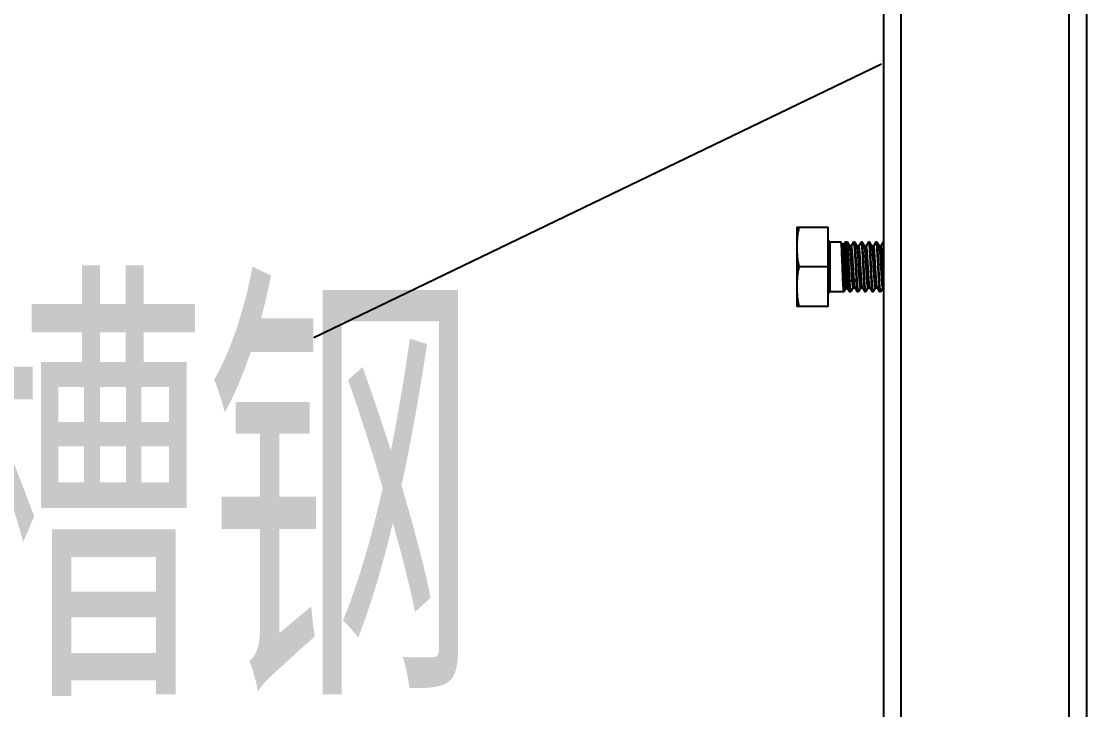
# Model space of a CAD drawing. Extents: x 1247970 to 1725648, y 860327 to 1277876.
# Drawn here: x 1321466 to 1322561, y 1201597 to 1202305 of the extents above; entities that cross this region are included whole.
import ezdxf

# ---------------------------------------------------------------- set-up
doc = ezdxf.new("R2010")
doc.units = 0
doc.header["$LTSCALE"] = 1000
doc.header["$MEASUREMENT"] = 0
doc.layers.get('0').update_dxf_attribs({"color": 254})
for name, color, linetype in [('ANNO-CTXT', 2, 'Continuous'), ('PUB_DIM', 254, 'Continuous'), ('TK', 4, 'Continuous')]:
    doc.layers.add(name, color=color, linetype=linetype)
doc.styles.add('HZ', font='tssdeng.shx', dxfattribs={"width": 0.7, "bigfont": 'hztxt.shx'})
doc.styles.get("Standard").update_dxf_attribs({"font": 'gbenor.shx', "bigfont": 'gbcbig.shx'})
doc.dimstyles.get("Standard").update_dxf_attribs({"dimtxt": 0.18, "dimasz": 0.18, "dimexe": 0.18, "dimexo": 0.0625, "dimgap": 0.09, "dimtad": 0, "dimtih": 1, "dimtoh": 1, "dimdec": 4, "dimzin": 0, "dimdsep": 46, "dimtxsty": 'Standard', "dimcen": 0.09, "dimadec": 0, "dimazin": 0, "dimtfac": 1, "dimtdec": 4, "dimtofl": 0, "dimtmove": 0, "dimatfit": 3, "dimfxl": 0, "dimtolj": 1, "dimtzin": 0, "dimarcsym": 0})

# ---------------------------------------------------------------- blocks, each defined once
blk = doc.blocks.new('A$C7BF01818')
at = {"linetype": 'Continuous'}
for p, q in [((1688.9, 7660.4), (1688.9, 9454.6)), ((1706.7, 7660.4), (1706.7, 9454.6)), ((1879.7, 7660.4), (1879.7, 9454.6)), ((1897.6, 7660.4), (1897.6, 9454.6)), ((1599.3, 8603.4), (1631.8, 8603.4)), ((1599.3, 8603.4), (1599.3, 8521.9)), ((1631.8, 8521.9), (1631.8, 8603.4)), ((1644.9, 8588.1), (1633.9, 8588.1)), ((1633.9, 8537.2), (1633.9, 8588.1)), ((1644.9, 8588.1), (1644.9, 8588.1)), ((1646.1, 8586.1), (1644.9, 8588.1)), ((1647.9, 8586.2), (1646, 8586.2)), ((1648.9, 8588), (1647.8, 8586.2)), ((1647.8, 8586.2), (1647.8, 8586.2)), ((1648.9, 8588), (1649, 8588.1)), ((1651.3, 8588.1), (1649, 8588.1)), ((1651.4, 8588), (1651.3, 8588.1)), ((1653.8, 8584), (1651.4, 8588)), ((1655.5, 8584.1), (1653.7, 8584.1)), ((1657.7, 8588), (1655.5, 8584.1)), ((1657.7, 8588), (1657.8, 8588.1)), ((1658.9, 8588.1), (1657.8, 8588.1)), ((1659, 8588), (1658.9, 8588.1)), ((1661.4, 8583.9), (1659, 8588)), ((1663.2, 8584), (1661.3, 8584)), ((1661.5, 8583.7), (1661.4, 8583.9)), ((1665.5, 8588), (1663.1, 8584)), ((1665.5, 8588), (1665.6, 8588.1)), ((1666.5, 8588.1), (1665.6, 8588.1)), ((1666.6, 8588), (1666.5, 8588.1)), ((1669, 8583.9), (1666.6, 8588)), ((1670.8, 8584), (1669, 8584)), ((1673.1, 8588), (1670.8, 8584)), ((1673.1, 8588), (1673.2, 8588.1)), ((1674.2, 8588.1), (1673.2, 8588.1)), ((1674.3, 8588), (1674.2, 8588.1)), ((1676.7, 8583.9), (1674.3, 8588)), ((1678.5, 8584), (1676.6, 8584)), ((1680.7, 8588), (1678.4, 8584)), ((1680.7, 8588), (1680.8, 8588.1)), ((1681.8, 8588.1), (1680.8, 8588.1)), ((1681.9, 8588), (1681.8, 8588.1)), ((1684.3, 8583.9), (1681.9, 8588)), ((1686.1, 8584), (1684.2, 8584)), ((1688.4, 8588), (1686, 8584)), ((1688.4, 8588), (1688.5, 8588.1)), ((1631.8, 8562.7), (1601.6, 8562.7)), ((1683.8, 8561.3), (1683.7, 8562.7)), ((1656.3, 8549.8), (1654, 8547.3)), ((1658.3, 8549.8), (1656.3, 8549.8)), ((1660.6, 8547.3), (1658.3, 8549.8)), ((1647.9, 8537.2), (1633.9, 8537.2)), ((1648, 8537.3), (1647.9, 8537.2)), ((1648, 8537.3), (1649.9, 8540.5)), ((1649.8, 8540.5), (1651.7, 8540.5)), ((1651.6, 8540.6), (1651.5, 8540.8)), ((1651.6, 8540.6), (1653.5, 8537.3)), ((1653.5, 8537.3), (1653.6, 8537.2)), ((1655.1, 8537.2), (1653.6, 8537.2)), ((1655.2, 8537.3), (1655.1, 8537.2)), ((1655.2, 8537.3), (1657.5, 8541.3)), ((1657.5, 8541.3), (1659.3, 8541.3)), ((1659.2, 8541.4), (1661.6, 8537.3)), ((1662.7, 8537.2), (1661.7, 8537.2)), ((1662.8, 8537.3), (1662.7, 8537.2)), ((1662.8, 8537.3), (1665.2, 8541.3)), ((1665.1, 8541.3), (1666.9, 8541.3)), ((1666.9, 8541.4), (1669.3, 8537.3)), ((1669.3, 8537.3), (1669.4, 8537.2)), ((1670.3, 8537.2), (1669.4, 8537.2)), ((1670.4, 8537.3), (1670.3, 8537.2)), ((1670.4, 8537.3), (1672.8, 8541.3)), ((1672.7, 8541.3), (1674.6, 8541.3)), ((1674.5, 8541.4), (1676.9, 8537.3)), ((1676.9, 8537.3), (1677, 8537.2)), ((1678, 8537.2), (1677, 8537.2)), ((1678.1, 8537.3), (1678, 8537.2)), ((1678.1, 8537.3), (1680.4, 8541.3)), ((1680.4, 8541.3), (1682.2, 8541.3)), ((1682.2, 8541.4), (1684.6, 8537.3)), ((1684.6, 8537.3), (1684.7, 8537.2)), ((1685.6, 8537.2), (1684.7, 8537.2)), ((1685.7, 8537.3), (1685.6, 8537.2)), ((1685.7, 8537.3), (1688.1, 8541.3)), ((1688, 8541.3), (1688.9, 8541.3)), ((1631.8, 8521.9), (1599.3, 8521.9))]:
    blk.add_line(p, q, dxfattribs=at)
for centre, start, end in [((1633.9, 8590.2), 180, 270), ((1633.9, 8535.2), 90, 180)]:
    blk.add_arc(centre, 2.04, start, end, dxfattribs=at)
for points in [[(1601.6, 8603.4), (1600.2, 8596.7), (1599.3, 8589.9), (1599.3, 8583)], [(1599.3, 8583), (1599.3, 8576.2), (1600.2, 8569.3), (1601.6, 8562.7)], [(1601.6, 8562.7), (1600.2, 8556), (1599.3, 8549.1), (1599.3, 8542.3)], [(1599.3, 8542.3), (1599.3, 8535.5), (1600.2, 8528.6), (1601.6, 8521.9)]]:
    blk.add_open_spline(points, degree=3, dxfattribs=at)
for points, knots in [([(1646.4, 8562.7), (1646.2, 8565.8), (1646.1, 8570.3), (1645.8, 8576.2), (1645.7, 8579.9), (1645.5, 8583), (1645.3, 8585.4), (1645.1, 8587), (1645.1, 8587.8), (1644.9, 8588.1)], [0, 0, 0, 0, 0.368633, 0.536564, 0.685479, 0.810116, 0.906076, 0.970027, 1, 1, 1, 1]), ([(1649.8, 8540.5), (1649.6, 8540.5), (1649.5, 8541.3), (1649.3, 8542.3), (1649.1, 8544.5), (1648.8, 8547.1), (1648.6, 8550.5), (1648.3, 8555.7), (1647.9, 8562.6), (1647.5, 8570.7), (1647.1, 8577), (1646.8, 8581.2), (1646.6, 8583.5), (1646.4, 8585), (1646.2, 8585.9), (1646.1, 8586.1)], [0, 0, 0, 0, 0.010632, 0.038548, 0.083344, 0.143402, 0.216473, 0.299825, 0.484755, 0.671365, 0.833134, 0.89745, 0.947659, 0.982139, 1, 1, 1, 1]), ([(1651.5, 8540.8), (1651.2, 8541.7), (1651, 8544.7), (1650.5, 8550), (1650.1, 8557.3), (1649.7, 8565.3), (1649.3, 8572.1), (1649, 8577), (1648.8, 8580.1), (1648.6, 8582.5), (1648.4, 8584.5), (1648.2, 8585.5), (1648, 8586.2), (1647.9, 8586.2)], [0, 0, 0, 0, 0.065408, 0.190361, 0.357201, 0.542527, 0.720806, 0.799637, 0.867993, 0.923636, 0.9648, 0.990293, 1, 1, 1, 1]), ([(1649, 8588.1), (1649.2, 8588.1), (1649.4, 8587.2), (1649.7, 8586), (1650, 8583.5), (1650.2, 8580.4), (1650.5, 8576.6), (1650.9, 8570.6), (1651.2, 8565.9), (1651.4, 8562.7)], [0, 0, 0, 0, 0.022355, 0.080024, 0.172485, 0.296483, 0.44736, 0.619385, 1, 1, 1, 1]), ([(1653.2, 8562.7), (1653, 8565.8), (1652.8, 8571.5), (1652.4, 8578.3), (1652.1, 8582.9), (1651.9, 8585.3), (1651.7, 8586.9), (1651.6, 8587.8), (1651.4, 8588)], [0, 0, 0, 0, 0.365083, 0.679985, 0.804668, 0.901509, 0.96725, 1, 1, 1, 1]), ([(1656.3, 8549.8), (1656.1, 8553.2), (1655.8, 8558.6), (1655.4, 8565.8), (1655.1, 8571.1), (1654.7, 8575.8), (1654.5, 8579.7), (1654.1, 8582.3), (1654, 8583.6), (1653.8, 8584)], [0, 0, 0, 0, 0.30357, 0.468686, 0.627393, 0.768607, 0.882516, 0.961311, 1, 1, 1, 1]), ([(1658.3, 8549.8), (1658, 8553.4), (1657.7, 8559), (1657.2, 8566.5), (1656.9, 8572), (1656.6, 8576.8), (1656.3, 8580.1), (1656.1, 8582.2), (1655.9, 8583.2), (1655.8, 8583.8), (1655.6, 8584.1), (1655.5, 8584.1)], [0, 0, 0, 0, 0.31732, 0.489066, 0.652115, 0.79402, 0.904015, 0.944369, 0.973938, 0.992315, 1, 1, 1, 1]), ([(1657.8, 8588.1), (1657.9, 8588.1), (1658, 8587.9), (1658.2, 8587.3), (1658.4, 8585.9), (1658.6, 8583.6), (1658.9, 8580.4), (1659.1, 8576.6), (1659.4, 8570.6), (1659.7, 8565.9), (1659.8, 8562.7)], [0, 0, 0, 0, 0.006881, 0.022018, 0.079439, 0.171833, 0.295861, 0.446838, 0.619012, 1, 1, 1, 1]), ([(1660.8, 8562.7), (1660.6, 8565.7), (1660.4, 8571.5), (1660, 8578.3), (1659.7, 8582.8), (1659.5, 8585.3), (1659.3, 8586.9), (1659.1, 8587.8), (1659, 8588)], [0, 0, 0, 0, 0.364021, 0.678335, 0.803033, 0.900139, 0.966414, 1, 1, 1, 1]), ([(1665.1, 8541.3), (1665, 8541.3), (1664.8, 8542), (1664.6, 8543), (1664.4, 8544.8), (1664.2, 8547.2), (1663.9, 8550.1), (1663.6, 8554.8), (1663.3, 8561.1), (1662.8, 8568.6), (1662.5, 8575.3), (1662, 8580.2), (1661.8, 8582.9), (1661.5, 8583.7)], [0, 0, 0, 0, 0.01019, 0.036503, 0.078792, 0.135721, 0.205361, 0.285321, 0.464887, 0.649785, 0.814635, 0.936857, 1, 1, 1, 1]), ([(1666.9, 8541.4), (1666.7, 8541.7), (1666.6, 8542.5), (1666.4, 8543.9), (1666.2, 8546.1), (1665.8, 8550.1), (1665.5, 8556.1), (1665, 8563.7), (1664.7, 8570.1), (1664.4, 8574.9), (1664.1, 8577.9), (1663.9, 8580.4), (1663.7, 8582.3), (1663.5, 8583.3), (1663.3, 8584), (1663.2, 8584)], [0, 0, 0, 0, 0.018982, 0.054819, 0.106484, 0.172189, 0.335941, 0.522819, 0.7062, 0.788292, 0.859969, 0.918672, 0.962335, 0.989515, 1, 1, 1, 1]), ([(1665.6, 8588.1), (1665.6, 8588.1), (1665.7, 8587.9), (1665.9, 8587.3), (1666.1, 8585.9), (1666.3, 8583.6), (1666.5, 8580.4), (1666.8, 8576.6), (1667.1, 8570.6), (1667.3, 8565.9), (1667.5, 8562.7)], [0, 0, 0, 0, 0.006687, 0.02175, 0.079122, 0.171525, 0.295595, 0.446628, 0.618864, 1, 1, 1, 1]), ([(1668.4, 8562.7), (1668.3, 8565.7), (1668, 8571.5), (1667.6, 8578.3), (1667.3, 8582.8), (1667.1, 8585.3), (1666.9, 8586.9), (1666.8, 8587.8), (1666.6, 8588)], [0, 0, 0, 0, 0.364026, 0.67834, 0.803037, 0.900142, 0.966415, 1, 1, 1, 1]), ([(1672.7, 8541.3), (1672.6, 8541.3), (1672.4, 8542.1), (1672.2, 8543), (1672, 8545), (1671.8, 8547.4), (1671.6, 8550.4), (1671.2, 8555.2), (1670.9, 8561.7), (1670.4, 8569.3), (1670.1, 8575.2), (1669.7, 8579.2), (1669.5, 8581.4), (1669.3, 8582.9), (1669.2, 8583.7), (1669, 8583.9)], [0, 0, 0, 0, 0.010487, 0.037673, 0.081345, 0.140061, 0.211752, 0.293859, 0.477266, 0.664158, 0.827902, 0.893593, 0.945238, 0.981049, 1, 1, 1, 1]), ([(1674.5, 8541.4), (1674.4, 8541.7), (1674.2, 8542.5), (1674, 8543.9), (1673.8, 8546.1), (1673.5, 8550.1), (1673.1, 8556.1), (1672.7, 8563.7), (1672.3, 8570.1), (1672, 8574.9), (1671.8, 8577.9), (1671.5, 8580.4), (1671.3, 8582.3), (1671.1, 8583.3), (1671, 8584), (1670.8, 8584)], [0, 0, 0, 0, 0.018981, 0.054819, 0.106484, 0.172189, 0.335941, 0.522819, 0.7062, 0.788292, 0.859969, 0.918672, 0.962335, 0.989515, 1, 1, 1, 1]), ([(1673.2, 8588.1), (1673.3, 8588.1), (1673.4, 8587.9), (1673.5, 8587.3), (1673.7, 8585.9), (1673.9, 8583.6), (1674.2, 8580.4), (1674.4, 8576.6), (1674.7, 8570.6), (1675, 8565.9), (1675.1, 8562.7)], [0, 0, 0, 0, 0.006687, 0.021749, 0.07912, 0.171521, 0.29559, 0.446621, 0.618858, 1, 1, 1, 1]), ([(1676.1, 8562.7), (1675.9, 8565.7), (1675.6, 8571.5), (1675.3, 8578.3), (1675, 8582.8), (1674.8, 8585.3), (1674.5, 8586.9), (1674.4, 8587.8), (1674.3, 8588)], [0, 0, 0, 0, 0.364029, 0.678344, 0.803039, 0.900142, 0.966415, 1, 1, 1, 1]), ([(1680.4, 8541.3), (1680.2, 8541.3), (1680.1, 8542.1), (1679.9, 8543), (1679.6, 8545), (1679.4, 8547.4), (1679.2, 8550.4), (1678.9, 8555.2), (1678.5, 8561.7), (1678.1, 8569.3), (1677.7, 8575.2), (1677.4, 8579.2), (1677.2, 8581.4), (1676.9, 8582.9), (1676.8, 8583.7), (1676.7, 8583.9)], [0, 0, 0, 0, 0.010487, 0.037673, 0.081346, 0.140061, 0.211752, 0.293859, 0.477266, 0.664158, 0.827902, 0.893593, 0.945238, 0.981049, 1, 1, 1, 1]), ([(1682.2, 8541.4), (1682, 8541.7), (1681.9, 8542.5), (1681.6, 8543.9), (1681.4, 8546.1), (1681.1, 8550.1), (1680.7, 8556.1), (1680.3, 8563.7), (1679.9, 8570.1), (1679.6, 8574.9), (1679.4, 8577.9), (1679.2, 8580.4), (1679, 8582.3), (1678.8, 8583.3), (1678.6, 8584), (1678.5, 8584)], [0, 0, 0, 0, 0.018981, 0.054819, 0.106484, 0.172189, 0.335941, 0.522818, 0.7062, 0.788291, 0.859968, 0.918672, 0.962335, 0.989515, 1, 1, 1, 1]), ([(1680.8, 8588.1), (1680.9, 8588.1), (1681, 8587.9), (1681.2, 8587.3), (1681.4, 8585.9), (1681.6, 8583.6), (1681.8, 8580.4), (1682, 8576.6), (1682.4, 8570.6), (1682.6, 8565.9), (1682.7, 8562.7)], [0, 0, 0, 0, 0.006686, 0.021748, 0.079119, 0.171518, 0.295585, 0.446614, 0.618854, 1, 1, 1, 1]), ([(1683.7, 8562.7), (1683.6, 8565.7), (1683.3, 8571.5), (1682.9, 8578.3), (1682.6, 8582.8), (1682.4, 8585.3), (1682.2, 8586.9), (1682, 8587.8), (1681.9, 8588)], [0, 0, 0, 0, 0.364031, 0.678347, 0.803038, 0.900141, 0.966414, 1, 1, 1, 1]), ([(1686.2, 8561.5), (1686, 8564.2), (1685.7, 8569.2), (1685.4, 8575.2), (1685, 8579.2), (1684.8, 8581.4), (1684.6, 8582.9), (1684.4, 8583.7), (1684.3, 8583.9)], [0, 0, 0, 0, 0.357178, 0.670513, 0.796288, 0.895182, 0.963748, 1, 1, 1, 1]), ([(1688.1, 8561.5), (1687.9, 8564.3), (1687.7, 8568.5), (1687.3, 8573.7), (1687.1, 8577.1), (1686.9, 8579.9), (1686.6, 8582.1), (1686.4, 8583.1), (1686.3, 8584), (1686.1, 8584)], [0, 0, 0, 0, 0.376696, 0.548845, 0.700612, 0.825812, 0.919393, 0.977762, 1, 1, 1, 1]), ([(1647.9, 8537.2), (1647.9, 8537.2), (1647.8, 8537.4), (1647.7, 8537.8), (1647.6, 8538.4), (1647.5, 8539.6), (1647.3, 8541.8), (1647.1, 8544.9), (1646.9, 8548.7), (1646.7, 8554.7), (1646.5, 8559.4), (1646.4, 8562.7)], [0, 0, 0, 0, 0.006214, 0.021087, 0.045163, 0.078329, 0.170719, 0.29486, 0.446022, 0.618434, 1, 1, 1, 1]), ([(1651.4, 8562.7), (1651.6, 8559.6), (1651.9, 8553.9), (1652.3, 8547.1), (1652.7, 8542.6), (1652.9, 8540.1), (1653.2, 8538.5), (1653.3, 8537.6), (1653.5, 8537.3)], [0, 0, 0, 0, 0.361161, 0.673908, 0.798644, 0.896462, 0.964181, 1, 1, 1, 1]), ([(1654, 8547.3), (1653.9, 8548.4), (1653.6, 8553.5), (1653.4, 8558.7), (1653.2, 8562.7)], [0, 0, 0, 0, 0.226036, 1, 1, 1, 1]), ([(1659.8, 8562.7), (1659.9, 8561.3), (1660.2, 8556.2), (1660.4, 8551), (1660.6, 8547.3)], [0, 0, 0, 0, 0.267298, 1, 1, 1, 1]), ([(1662.7, 8537.2), (1662.6, 8537.2), (1662.5, 8537.4), (1662.4, 8538), (1662.2, 8539.5), (1662, 8541.8), (1661.7, 8544.9), (1661.5, 8548.7), (1661.2, 8554.7), (1661, 8559.4), (1660.8, 8562.7)], [0, 0, 0, 0, 0.006687, 0.021749, 0.079121, 0.171522, 0.295592, 0.446624, 0.61886, 1, 1, 1, 1]), ([(1667.5, 8562.7), (1667.6, 8559.6), (1667.9, 8553.8), (1668.3, 8547), (1668.6, 8542.5), (1668.8, 8540), (1669, 8538.4), (1669.1, 8537.5), (1669.3, 8537.3)], [0, 0, 0, 0, 0.363961, 0.67824, 0.80294, 0.900062, 0.966368, 1, 1, 1, 1]), ([(1670.3, 8537.2), (1670.3, 8537.2), (1670.2, 8537.4), (1670, 8538), (1669.8, 8539.5), (1669.6, 8541.8), (1669.4, 8544.9), (1669.1, 8548.7), (1668.8, 8554.7), (1668.6, 8559.4), (1668.4, 8562.7)], [0, 0, 0, 0, 0.006687, 0.02175, 0.079123, 0.171525, 0.295595, 0.446628, 0.618865, 1, 1, 1, 1]), ([(1675.1, 8562.7), (1675.3, 8559.6), (1675.5, 8553.8), (1675.9, 8547), (1676.2, 8542.5), (1676.4, 8540), (1676.7, 8538.4), (1676.8, 8537.5), (1676.9, 8537.3)], [0, 0, 0, 0, 0.363956, 0.678237, 0.802937, 0.90006, 0.966367, 1, 1, 1, 1]), ([(1678, 8537.2), (1677.9, 8537.2), (1677.8, 8537.4), (1677.7, 8538), (1677.4, 8539.5), (1677.2, 8541.8), (1677, 8544.9), (1676.8, 8548.7), (1676.4, 8554.7), (1676.2, 8559.4), (1676.1, 8562.7)], [0, 0, 0, 0, 0.006687, 0.02175, 0.079124, 0.171523, 0.295591, 0.446623, 0.618864, 1, 1, 1, 1]), ([(1682.7, 8562.7), (1682.9, 8559.6), (1683.2, 8553.8), (1683.5, 8547), (1683.9, 8542.5), (1684.1, 8540), (1684.3, 8538.4), (1684.4, 8537.5), (1684.6, 8537.3)], [0, 0, 0, 0, 0.363957, 0.678242, 0.802939, 0.90006, 0.966366, 1, 1, 1, 1]), ([(1685.6, 8537.2), (1685.4, 8537.2), (1685.3, 8538.1), (1685.1, 8539.2), (1684.9, 8541.5), (1684.7, 8544.4), (1684.4, 8548), (1684.1, 8553.7), (1683.9, 8558.2), (1683.8, 8561.3)], [0, 0, 0, 0, 0.021105, 0.077766, 0.169138, 0.292146, 0.442455, 0.61473, 1, 1, 1, 1]), ([(1688, 8541.3), (1687.9, 8541.3), (1687.7, 8542.1), (1687.5, 8543), (1687.3, 8544.9), (1687.1, 8547.3), (1686.8, 8550.4), (1686.5, 8555.1), (1686.3, 8558.9), (1686.2, 8561.5)], [0, 0, 0, 0, 0.021963, 0.078855, 0.170257, 0.293174, 0.443308, 0.615335, 1, 1, 1, 1]), ([(1688.9, 8548.9), (1688.8, 8549.8), (1688.5, 8554), (1688.3, 8558.2), (1688.1, 8561.5)], [0, 0, 0, 0, 0.222479, 1, 1, 1, 1]), ([(1655.1, 8537.2), (1655, 8537.2), (1654.9, 8537.5), (1654.8, 8538), (1654.6, 8538.8), (1654.4, 8540.5), (1654.2, 8543.4), (1654, 8545.8), (1654, 8547.3)], [0, 0, 0, 0, 0.02156, 0.072944, 0.155877, 0.269695, 0.584035, 1, 1, 1, 1]), ([(1657.5, 8541.3), (1657.4, 8541.3), (1657.3, 8541.6), (1657.1, 8542.3), (1656.8, 8543.9), (1656.6, 8546.5), (1656.4, 8548.6), (1656.3, 8549.8)], [0, 0, 0, 0, 0.023241, 0.075184, 0.271867, 0.585387, 1, 1, 1, 1]), ([(1659.2, 8541.4), (1659.1, 8541.7), (1659, 8542.6), (1658.7, 8544.3), (1658.5, 8546.8), (1658.3, 8548.7), (1658.3, 8549.8)], [0, 0, 0, 0, 0.108395, 0.316904, 0.618181, 1, 1, 1, 1]), ([(1660.6, 8547.3), (1660.7, 8546), (1660.9, 8543.7), (1661.1, 8540.7), (1661.4, 8538.7), (1661.5, 8537.6), (1661.6, 8537.3)], [0, 0, 0, 0, 0.387554, 0.69117, 0.897938, 1, 1, 1, 1]), ([(1661.6, 8537.3), (1661.7, 8537.3), (1661.7, 8537.2), (1661.7, 8537.2), (1661.7, 8537.2)], [0, 0, 0, 0, 0.600432, 1, 1, 1, 1])]:
    blk.add_open_spline(points, degree=3, knots=knots, dxfattribs=at)
at = {"layer": 'ANNO-CTXT', "style": 'HZ', "width": 0.7}
blk.add_text('C型槽钢', height=400, dxfattribs=at).set_placement((239.5, 8122.8))
at = {"layer": 'PUB_DIM'}
blk.add_leader([(1686.6, 8771.2), (1102.6, 8489.7)], dimstyle='Standard', override={"dimgap": 20, "dimtad": 0}, dxfattribs=at)

msp = doc.modelspace()

# ---------------------------------------------------------------- block references
at = {"layer": 'TK'}
msp.add_blockref('A$C7BF01818', (1320663.7, 1193489.5), dxfattribs=at)

doc.saveas('drawing.dxf')
